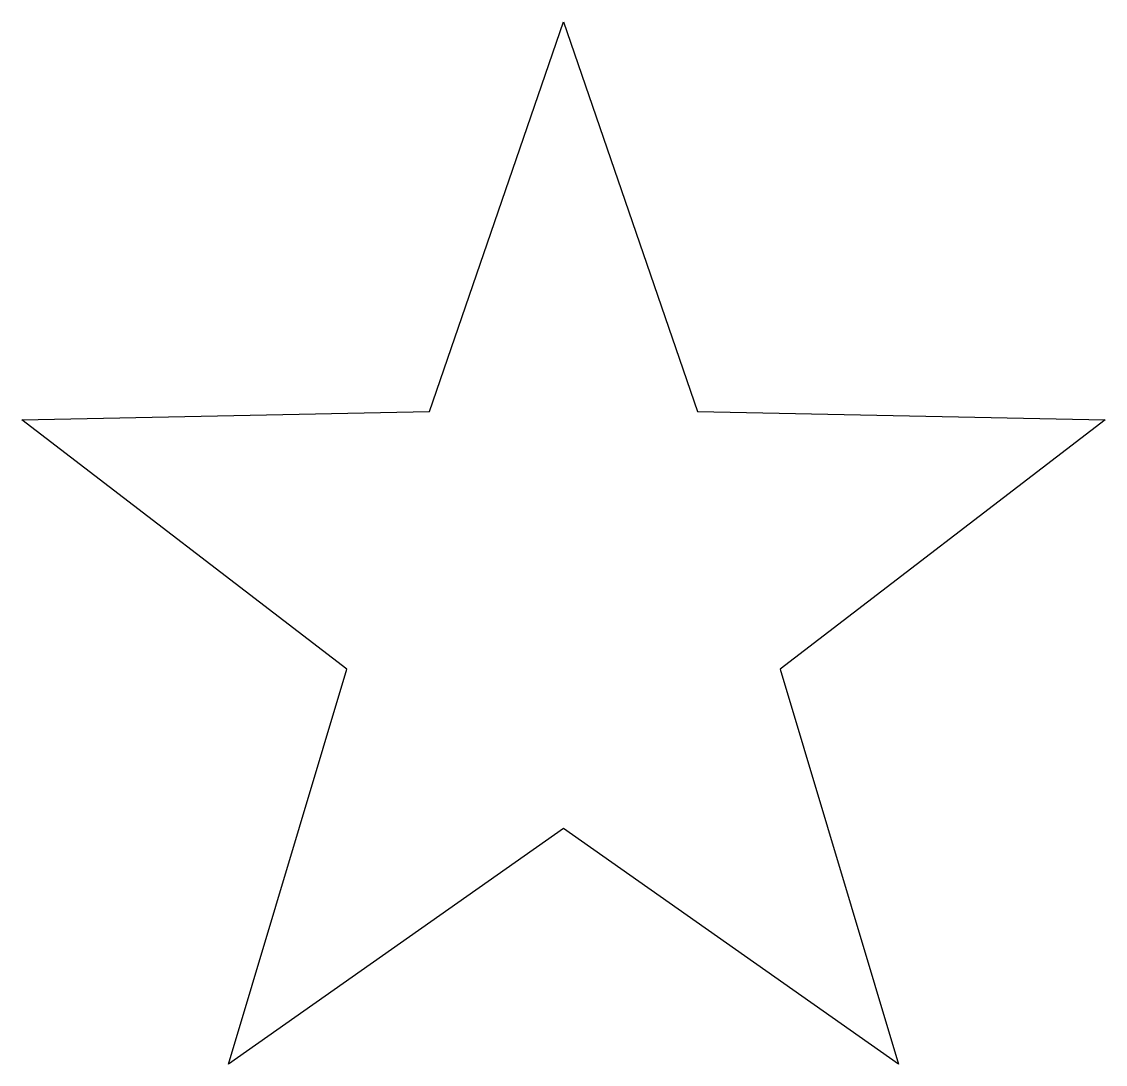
# Model space of a CAD drawing. Header units: millimetres. Extents: x 89 to 248, y 140 to 293.
import ezdxf

# ---------------------------------------------------------------- set-up
doc = ezdxf.new("R2010")
doc.units = ezdxf.units.MM

msp = doc.modelspace()

# ---------------------------------------------------------------- linework, layer by layer
at = {"layer": '', "color": 7, "linetype": 'Continuous'}
msp.add_lwpolyline([(168.5, 293), (188.13202, 235.84477), (247.91322, 234.61194), (200.26529, 198.05522), (217.58006, 140.13806), (168.5, 174.7), (119.41992, 140.13806), (136.73471, 198.05522), (89.086784, 234.61194), (148.86798, 235.84479), (168.5, 293)], close=True, dxfattribs=at)

doc.saveas('drawing.dxf')
